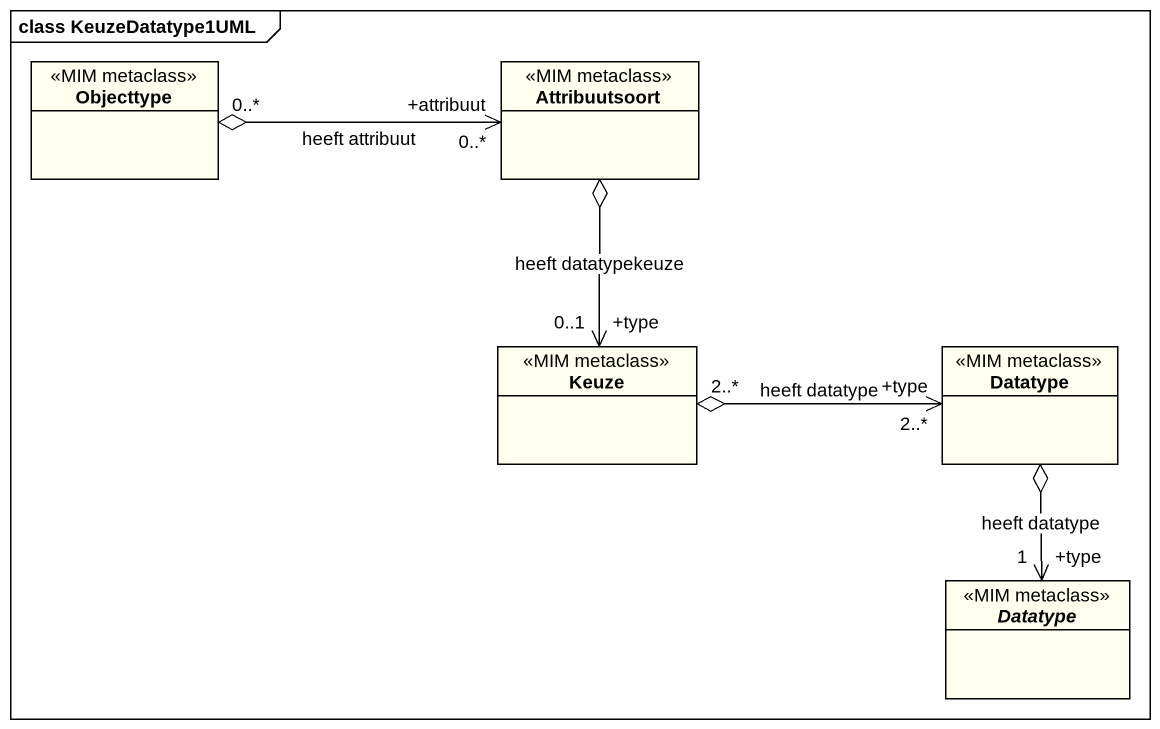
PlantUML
@startuml
mainframe class KeuzeDatatype1UML
hide circle
hide empty members
class Objecttype <<MIM metaclass>> #FFFFF0
class Attribuutsoort <<MIM metaclass>> #FFFFF0
class Keuze <<MIM metaclass>> #FFFFF0
class Datatype <<MIM metaclass>> #FFFFF0
abstract class "Datatype" as Datatype_2 <<MIM metaclass>> #FFFFF0
Attribuutsoort "+attribuut\n0..*" <-left-o "0..*" Objecttype : heeft attribuut
Attribuutsoort o--> "+type\n0..1" Keuze : heeft datatypekeuze
Datatype "+type\n2..*" <-left-o "2..*" Keuze : heeft datatype
Datatype o--> "+type\n1" Datatype_2 : heeft datatype
@enduml
